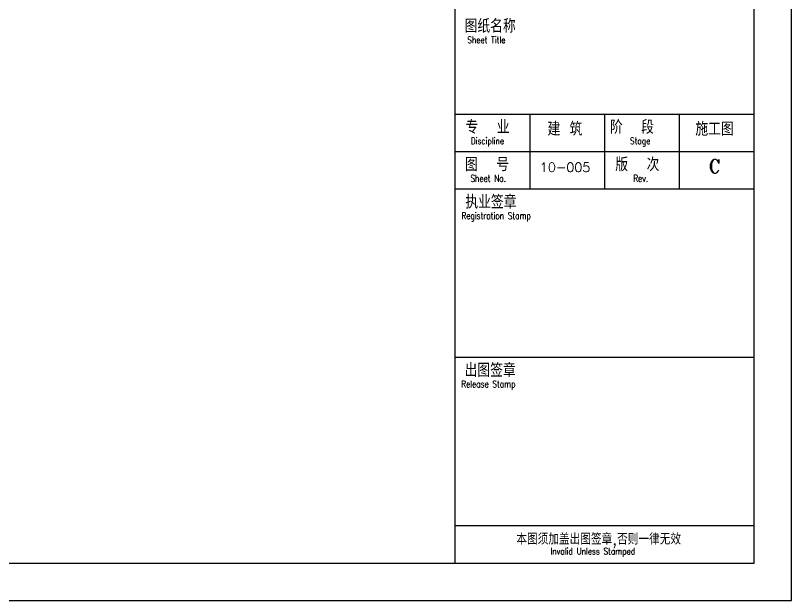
# Model space of a CAD drawing. Header units: inches. Extents: x -867 to 118033, y 1134206 to 1218306.
# Drawn here: x 97279 to 118033, y 1134206 to 1149843 of the extents above; entities that cross this region are included whole.
import ezdxf

# ---------------------------------------------------------------- set-up
doc = ezdxf.new("R2010")
doc.units = ezdxf.units.IN
doc.header["$MEASUREMENT"] = 0
doc.styles.add('TKZ2_tjkts.shx', font='tjromant.shx', dxfattribs={"bigfont": 'tjkts.shx'})

msp = doc.modelspace()

# ---------------------------------------------------------------- linework, layer by layer
at = {"color": 7}
for p, q in [((118033, 1134206), (118033, 1218306)), ((109033, 1217306), (109033, 1135206)), ((109033, 1147206), (117033, 1147206)), ((111033, 1147206), (111033, 1145206)), ((113033, 1147206), (113033, 1145206)), ((115033, 1147206), (115033, 1145206)), ((109033, 1146206), (117033, 1146206)), ((109033, 1145206), (117033, 1145206)), ((109033, 1140706), (117033, 1140706)), ((109033, 1136206), (117033, 1136206)), ((-867, 1134206), (118033, 1134206))]:
    msp.add_line(p, q, dxfattribs=at)
msp.add_lwpolyline([(117033, 1135206), (117033, 1217306), (1633, 1217306), (1633, 1135206)], close=True, dxfattribs=at)

# ---------------------------------------------------------------- texts
at = {"color": 7, "style": 'TKZ2_tjkts.shx'}
for s, height, p in [('图纸名称', 360, (109290, 1149381)), ('专  业', 360, (109315, 1146681)), (' 阶  段', 360, (112930, 1146681)), ('建 筑', 360, (111508, 1146631)), ('施工图', 360, (115461, 1146631)), ('图  号', 360, (109301, 1145681)), ('版  次', 360, (113321, 1145681)), ('10-005', 250, (111304, 1145661)), ('C', 360, (115813, 1145631)), ('执业签章', 360, (109310, 1144681)), ('出图签章', 360, (109290, 1140181)), ('本图须加盖出图签章,否则一律无效', 300, (110674, 1135699))]:
    msp.add_text(s, height=height, dxfattribs=at).set_placement(p)
at = {"color": 7, "style": 'TKZ2_tjkts.shx', "width": 0.8}
for s, p in [('Sheet Title', (109364, 1149101)), ('Discipline', (109457, 1146401)), ('Stage', (113714, 1146401)), ('Sheet No.', (109446, 1145401)), ('Rev.', (113799, 1145401)), ('Registration Stamp', (109205, 1144401)), ('Release Stamp', (109200, 1139901)), ('Invalid Unless Stamped', (111586, 1135433))]:
    msp.add_text(s, height=180, dxfattribs=at).set_placement(p)

doc.saveas('drawing.dxf')
